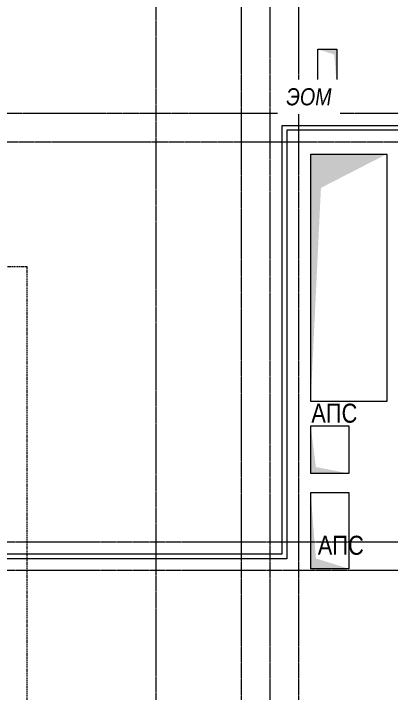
# Model space of a CAD drawing. Header units: millimetres. Extents: x -65509 to 912790, y 446 to 713294.
# Drawn here: x 127303 to 131270, y 357887 to 365027 of the extents above; entities that cross this region are included whole.
import ezdxf

# ---------------------------------------------------------------- set-up
doc = ezdxf.new("R2010")
doc.units = ezdxf.units.MM
doc.linetypes.add('CENTER2', pattern=[28.575, 19.05, -3.175, 3.175, -3.175])
doc.linetypes.add('DASHED', pattern=[19.05, 12.7, -6.35])
for name, color, linetype, lineweight in [('АР_Отверстия', 250, 'Continuous', 9), ('АР_Разрезы марка', 7, 'Continuous', 13), ('ДШ_КР', 250, 'Continuous', 35), ('РД_Оси_100', 250, 'Continuous', 0), ('СС_Отверстия', 250, 'Continuous', 9), ('ЭОМ_отверстия', 250, 'Continuous', 5)]:
    doc.layers.add(name, color=color, linetype=linetype, lineweight=lineweight)
doc.styles.add('ISOCPEUR_I_4', font='isocpeui.ttf', dxfattribs={"width": 0.9, "height": 350})
doc.styles.add('style1', font='ARIALN.TTF')

# ---------------------------------------------------------------- blocks, each defined once
blk = doc.blocks.new('СОШ_2200_АР_ОСИ_М100_28.05.24')
at = {"layer": 'РД_Оси_100', "linetype": 'CENTER2'}
for points in [[(11400, 139938.679), (11400, -6155)], [(12000.12, -6155), (12300, -5755), (12300, 139538.679), (12000, 139938.679)], [(12600, -6155), (12600, 139938.679)], [(13200, -6155), (12900, -5755), (12900, 139538.679), (13220.167, 139939.357)], [(95715.503, 68700), (-5454.958, 68700), (-5954.958, 68850)], [(78274.959, 68400), (-5454.958, 68400), (-5954.958, 68250)], [(29555, 64200), (-5454.958, 64200), (-5954.958, 64350)], [(29555, 63900), (-5454.958, 63900), (-5954.958, 63750)]]:
    blk.add_lwpolyline(points, dxfattribs=at)
blk = doc.blocks.new('otv')
at = {"linetype": 'Continuous'}
blk.add_lwpolyline([(0, -1), (0, 0), (1, 0), (1, -1)], close=True, dxfattribs=at)
blk.add_solid([(0, -1), (0, 0), (0.1346, -0.1366), (1, 0)], dxfattribs=at)

msp = doc.modelspace()

# ---------------------------------------------------------------- linework, layer by layer
at = {"layer": 'АР_Разрезы марка', "linetype": 'DASHED', "lineweight": 0}
msp.add_lwpolyline([(118444.116, 402467.343), (118444.116, 362370.5), (127440.479, 362370.5), (127440.479, 329302.179), (130630.684, 329302.179), (130630.684, 303075.968)], dxfattribs=at)
at = {"layer": 'ДШ_КР', "lineweight": 0}
msp.add_lwpolyline([(117397.159, 359301.733), (117397.159, 359351.733), (130122.207, 359351.733), (130122.207, 363851.738), (137397.159, 363851.738), (137397.159, 363801.733), (130172.159, 363801.733), (130172.159, 359301.733)], close=True, dxfattribs=at)

# ---------------------------------------------------------------- block references
at = {"layer": 'АР_Отверстия', "color": 1, "xscale": 800, "yscale": 2600}
msp.add_blockref('otv', (130422.159, 363551.733), dxfattribs=at)
at = {"layer": 'РД_Оси_100'}
msp.add_blockref('СОШ_2200_АР_ОСИ_М100_28.05.24', (117397.159, 295276.733), dxfattribs=at)
at = {"layer": 'СС_Отверстия', "yscale": 399.9999999999999, "rotation": 90}
for p, xscale in [((130422.159, 360196.733), 499.9999999999999), ((130422.159, 359196.733), 799.9999999999999)]:
    msp.add_blockref('otv', p, dxfattribs=dict(at, xscale=xscale))
at = {"layer": 'ЭОМ_отверстия', "xscale": 400, "yscale": 200, "rotation": 270}
msp.add_blockref('otv', (130697.159, 364651.741), dxfattribs=at)

# ---------------------------------------------------------------- texts
at = {"layer": 'СС_Отверстия', "char_height": 200, "width": 590.00022, "attachment_point": 5, "style": 'style1'}
for insert in [(130670.521, 360828.568), (130738.521, 359441.117)]:
    msp.add_mtext('АПС', dxfattribs=dict(at, insert=insert))

# ---------------------------------------------------------------- next in the draw order: texts
at = {"layer": 'ЭОМ_отверстия', "color": 1, "insert": (130166.127, 364243.221, 330), "char_height": 180, "attachment_point": 1, "style": 'ISOCPEUR_I_4', "bg_fill": 2}
msp.add_mtext('{\\fArial Narrow|b0|i1|c204|p34;\\W1;\\C256;ЭОМ}', dxfattribs=at)

doc.saveas('drawing.dxf')
